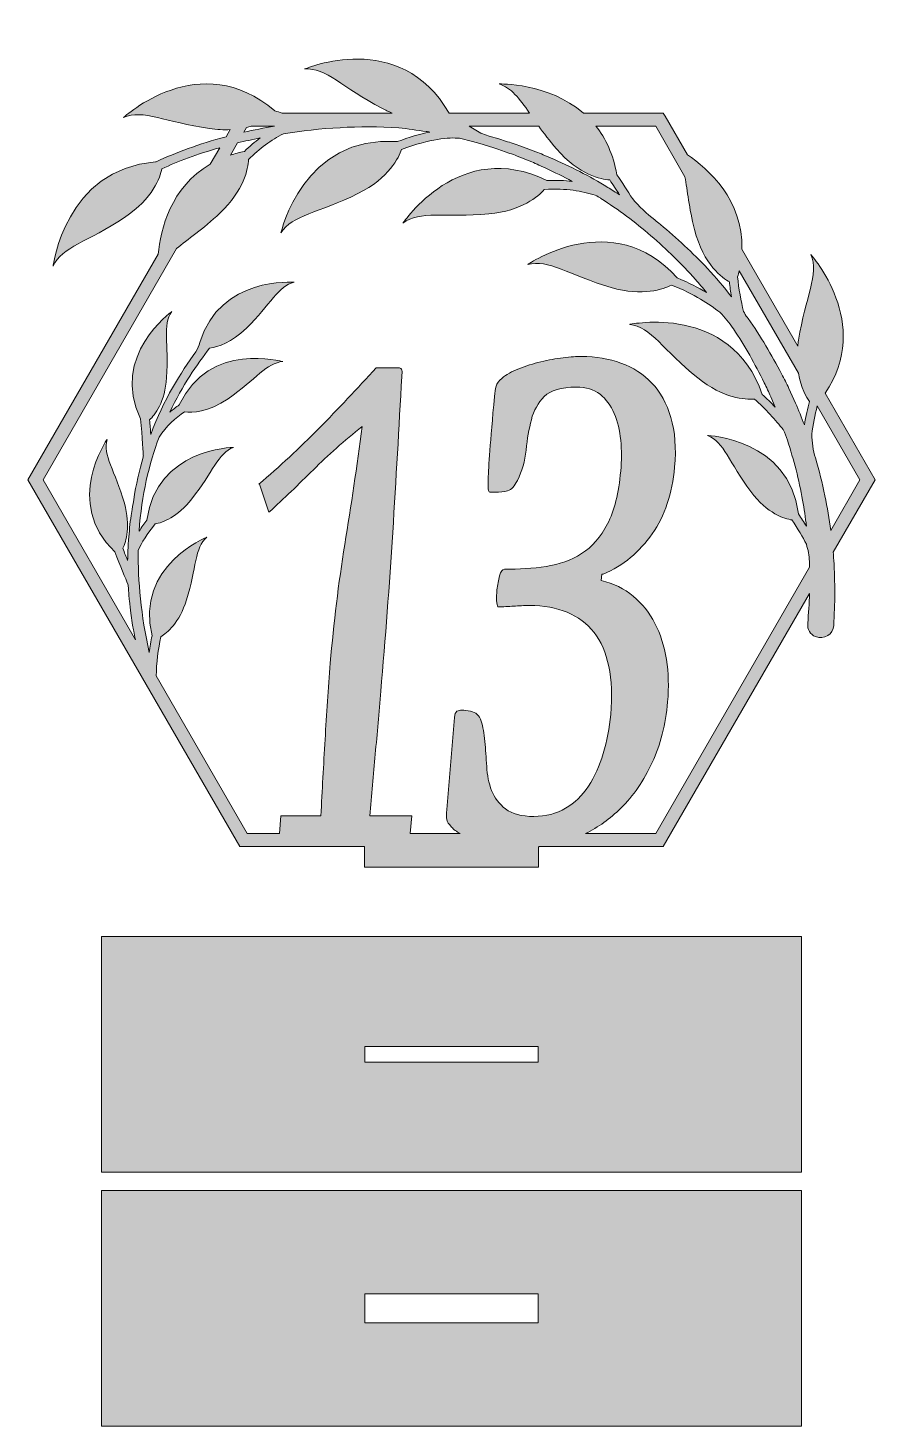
# Model space of a CAD drawing. Header units: inches. Extents: x 2.3 to 7.7, y -9.63 to -0.73.
import ezdxf

# ---------------------------------------------------------------- set-up
doc = ezdxf.new("R2010")
doc.units = ezdxf.units.IN
doc.header["$MEASUREMENT"] = 0
doc.layers.add('_U+2018_U+043B_U+043E_U+0439_1', color=7, linetype='Continuous')

# ---------------------------------------------------------------- blocks, each defined once
blk = doc.blocks.new('block 3')
at = {"layer": '_U+2018_U+043B_U+043E_U+0439_1', "true_color": 0x231f20}
h = blk.add_hatch(color=250, dxfattribs=at)
h.dxf.hatch_style = 2
h.paths.add_polyline_path([(2.7699, -6.5134), (2.7699, -8.0134), (7.2301, -8.0134), (7.2301, -6.5134)])
h.paths.add_polyline_path([(5.5522, -7.3134), (4.4478, -7.3134), (4.4478, -7.2134), (5.5522, -7.2134)])
at = {"layer": '_U+2018_U+043B_U+043E_U+0439_1', "lineweight": 0}
for points in [[(2.7699, -6.5134), (2.7699, -8.0134), (7.2301, -8.0134), (7.2301, -6.5134), (2.7699, -6.5134)], [(5.5522, -7.3134), (4.4478, -7.3134), (4.4478, -7.2134), (5.5522, -7.2134), (5.5522, -7.3134)]]:
    blk.add_lwpolyline(points, dxfattribs=at)
blk = doc.blocks.new('block 4')
at = {"layer": '_U+2018_U+043B_U+043E_U+0439_1', "true_color": 0x231f20}
h = blk.add_hatch(color=250, dxfattribs=at)
h.dxf.hatch_style = 2
h.paths.add_polyline_path([(2.7699, -8.1304), (2.7699, -9.6304), (7.2301, -9.6304), (7.2301, -8.1304)])
h.paths.add_polyline_path([(5.5522, -8.9721), (4.4478, -8.9721), (4.4478, -8.7887), (5.5522, -8.7887)])
at = {"layer": '_U+2018_U+043B_U+043E_U+0439_1', "lineweight": 0}
for points in [[(2.7699, -8.1304), (2.7699, -9.6304), (7.2301, -9.6304), (7.2301, -8.1304), (2.7699, -8.1304)], [(5.5522, -8.9721), (4.4478, -8.9721), (4.4478, -8.7887), (5.5522, -8.7887), (5.5522, -8.9721)]]:
    blk.add_lwpolyline(points, dxfattribs=at)
blk = doc.blocks.new('block 2')
at = {"layer": '_U+2018_U+043B_U+043E_U+0439_1', "true_color": 0x231f20}
h = blk.add_hatch(color=250, dxfattribs=at)
h.dxf.hatch_style = 2
edge = h.paths.add_edge_path()
edge.add_spline(control_points=[(7.4312, -4.0656), (7.4312, -4.0656), (7.6978, -3.6038), (7.6978, -3.6038), (7.6978, -3.6038), (7.3797, -3.0529), (7.3797, -3.0529), (7.6849, -2.6091), (7.2893, -2.1693), (7.2893, -2.1693), (7.3428, -2.2945), (7.2542, -2.4362), (7.2105, -2.7148), (7.2085, -2.7275), (7.2071, -2.7396), (7.2058, -2.7516), (7.2058, -2.7516), (6.85, -2.1353), (6.85, -2.1353), (6.8584, -1.8213), (6.6358, -1.6236), (6.5026, -1.5337), (6.5026, -1.5337), (6.3609, -1.2883), (6.3609, -1.2883), (6.3609, -1.2883), (6.3489, -1.2675), (6.3489, -1.2675), (6.3489, -1.2675), (5.8402, -1.2675), (5.8402, -1.2675), (5.6154, -1.0735), (5.3036, -1.0827), (5.3036, -1.0827), (5.3811, -1.1066), (5.4305, -1.1729), (5.4966, -1.2675), (5.4966, -1.2675), (4.9841, -1.2675), (4.9841, -1.2675), (4.6731, -0.7259), (4.0645, -0.987), (4.0645, -0.987), (4.2003, -0.9766), (4.306, -1.1061), (4.5558, -1.237), (4.5783, -1.2488), (4.6001, -1.2589), (4.6212, -1.2675), (4.6212, -1.2675), (3.9215, -1.2675), (3.9215, -1.2675), (3.9057, -1.2628), (3.89, -1.2583), (3.8744, -1.2541), (3.8744, -1.2541), (3.8746, -1.2541), (3.8746, -1.2541), (3.3988, -0.8436), (2.9111, -1.296), (2.9111, -1.296), (3.0355, -1.2407), (3.1785, -1.3271), (3.4578, -1.3666), (3.5067, -1.3735), (3.5505, -1.375), (3.59, -1.3733), (3.59, -1.3733), (3.5639, -1.4185), (3.5639, -1.4185), (3.3902, -1.4652), (3.2395, -1.5208), (3.1229, -1.5771), (3.1199, -1.5774), (3.1171, -1.578), (3.1141, -1.5782), (2.5381, -1.6258), (2.4621, -2.2437), (2.4621, -2.2437), (2.5181, -2.1196), (2.6825, -2.0891), (2.9172, -1.9328), (3.0995, -1.8114), (3.1445, -1.6771), (3.1555, -1.6231), (3.2562, -1.5754), (3.3813, -1.529), (3.5235, -1.4885), (3.5235, -1.4885), (3.463, -1.5932), (3.463, -1.5932), (3.2106, -1.7396), (3.1469, -2.0096), (3.132, -2.1665), (3.132, -2.1665), (2.3022, -3.6038), (2.3022, -3.6038), (2.3022, -3.6038), (3.6511, -5.9402), (3.6511, -5.9402), (3.6511, -5.9402), (4.4468, -5.9402), (4.4468, -5.9402), (4.4468, -5.9402), (4.4468, -6.0706), (4.4468, -6.0706), (4.4468, -6.0706), (5.5532, -6.0706), (5.5532, -6.0706), (5.5532, -6.0706), (5.5532, -5.9405), (5.5532, -5.9405), (5.5547, -5.9404), (5.5561, -5.9403), (5.5576, -5.9402), (5.5576, -5.9402), (6.3489, -5.9402), (6.3489, -5.9402), (6.3489, -5.9402), (7.2802, -4.3271), (7.2802, -4.3271), (7.2784, -4.3908), (7.2746, -4.4543), (7.2689, -4.5177), (7.2689, -4.5177), (7.2688, -4.5192), (7.2688, -4.5192), (7.2688, -4.5192), (7.2688, -4.5195), (7.2688, -4.5195), (7.2658, -4.5549), (7.2854, -4.5893), (7.3183, -4.6026), (7.3747, -4.6254), (7.4308, -4.5864), (7.4343, -4.5316), (7.4433, -4.3933), (7.4436, -4.2546), (7.4351, -4.1166), (7.4339, -4.0996), (7.4326, -4.0826), (7.4312, -4.0656)], knot_values=[0, 0, 0, 0, 1, 1, 1, 2, 2, 2, 3, 3, 3, 4, 4, 4, 5, 5, 5, 6, 6, 6, 7, 7, 7, 8, 8, 8, 9, 9, 9, 10, 10, 10, 11, 11, 11, 12, 12, 12, 13, 13, 13, 14, 14, 14, 15, 15, 15, 16, 16, 16, 17, 17, 17, 18, 18, 18, 19, 19, 19, 20, 20, 20, 21, 21, 21, 22, 22, 22, 23, 23, 23, 24, 24, 24, 25, 25, 25, 26, 26, 26, 27, 27, 27, 28, 28, 28, 29, 29, 29, 30, 30, 30, 31, 31, 31, 32, 32, 32, 33, 33, 33, 34, 34, 34, 35, 35, 35, 36, 36, 36, 37, 37, 37, 38, 38, 38, 39, 39, 39, 40, 40, 40, 41, 41, 41, 42, 42, 42, 43, 43, 43, 44, 44, 44, 45, 45, 45, 46, 46, 46, 47, 47, 47, 47], degree=3, periodic=1)
edge = h.paths.add_edge_path()
edge.add_spline(control_points=[(6.3008, -1.3508), (6.3008, -1.3508), (6.4873, -1.6739), (6.4873, -1.6739), (6.502, -1.7614), (6.5128, -1.8717), (6.5478, -2.0095), (6.6055, -2.2367), (6.7295, -2.3206), (6.7697, -2.3424), (6.7732, -2.3737), (6.7782, -2.4062), (6.7838, -2.4375), (6.7347, -2.3757), (6.6838, -2.3155), (6.6303, -2.2576), (6.5363, -2.1577), (6.436, -2.0641), (6.3302, -1.9773), (6.3186, -1.9677), (6.3069, -1.9583), (6.2952, -1.9489), (6.2434, -1.9078), (6.1953, -1.8623), (6.1519, -1.8128), (6.1227, -1.7662), (6.0855, -1.7083), (6.0527, -1.661), (6.0305, -1.5303), (5.9821, -1.4291), (5.9201, -1.3508), (5.9201, -1.3508), (6.3008, -1.3508), (6.3008, -1.3508)], knot_values=[0, 0, 0, 0, 1, 1, 1, 2, 2, 2, 3, 3, 3, 4, 4, 4, 5, 5, 5, 6, 6, 6, 7, 7, 7, 8, 8, 8, 9, 9, 9, 10, 10, 10, 11, 11, 11, 11], degree=3, periodic=1)
edge = h.paths.add_edge_path()
edge.add_spline(control_points=[(5.5553, -1.3508), (5.5873, -1.3953), (5.624, -1.4438), (5.6687, -1.4956), (5.8137, -1.6635), (5.9544, -1.69), (6.0078, -1.6937), (6.0281, -1.723), (6.0502, -1.7567), (6.0711, -1.7891), (6.0459, -1.7728), (6.0207, -1.7567), (5.9952, -1.741), (5.8789, -1.6692), (5.7566, -1.6076), (5.6316, -1.5533), (5.6316, -1.5533), (5.5845, -1.5332), (5.5845, -1.5332), (5.5689, -1.5263), (5.5532, -1.5198), (5.5371, -1.5141), (5.5371, -1.5141), (5.4414, -1.4782), (5.4414, -1.4782), (5.4093, -1.4669), (5.3767, -1.4569), (5.3444, -1.4462), (5.3281, -1.4411), (5.3121, -1.4353), (5.2957, -1.4308), (5.2957, -1.4308), (5.2465, -1.4172), (5.2465, -1.4172), (5.2138, -1.4082), (5.1827, -1.3945), (5.154, -1.3765), (5.154, -1.3765), (5.1131, -1.3508), (5.1131, -1.3508), (5.1131, -1.3508), (5.5553, -1.3508), (5.5553, -1.3508)], knot_values=[0, 0, 0, 0, 1, 1, 1, 2, 2, 2, 3, 3, 3, 4, 4, 4, 5, 5, 5, 6, 6, 6, 7, 7, 7, 8, 8, 8, 9, 9, 9, 10, 10, 10, 11, 11, 11, 12, 12, 12, 13, 13, 13, 14, 14, 14, 14], degree=3, periodic=1)
edge = h.paths.add_edge_path()
edge.add_spline(control_points=[(3.6945, -1.359), (3.7051, -1.3565), (3.7153, -1.3538), (3.7249, -1.3508), (3.7249, -1.3508), (3.8727, -1.3508), (3.8727, -1.3508), (3.8051, -1.3625), (3.7395, -1.3758), (3.6763, -1.3904), (3.6763, -1.3904), (3.6945, -1.359), (3.6945, -1.359)], knot_values=[0, 0, 0, 0, 1, 1, 1, 2, 2, 2, 3, 3, 3, 4, 4, 4, 4], degree=3, periodic=1)
edge = h.paths.add_edge_path()
edge.add_spline(control_points=[(3.6371, -1.4584), (3.6839, -1.4469), (3.7323, -1.4361), (3.7818, -1.4261), (3.7472, -1.4518), (3.7135, -1.4806), (3.6808, -1.5123), (3.6497, -1.5187), (3.6203, -1.5265), (3.5925, -1.5356), (3.5925, -1.5356), (3.6371, -1.4584), (3.6371, -1.4584)], knot_values=[0, 0, 0, 0, 1, 1, 1, 2, 2, 2, 3, 3, 3, 4, 4, 4, 4], degree=3, periodic=1)
edge = h.paths.add_edge_path()
edge.add_spline(control_points=[(6.3008, -5.8569), (6.3008, -5.8569), (5.8535, -5.8569), (5.8535, -5.8569), (5.9357, -5.8162), (6.0105, -5.7628), (6.0778, -5.6961), (6.1584, -5.6164), (6.2252, -5.5194), (6.2782, -5.4051), (6.3312, -5.2909), (6.3641, -5.162), (6.3768, -5.0185), (6.3852, -4.9228), (6.3826, -4.8325), (6.3688, -4.7474), (6.355, -4.6624), (6.3307, -4.586), (6.2957, -4.5182), (6.2607, -4.4505), (6.2146, -4.3927), (6.1573, -4.3448), (6.1001, -4.297), (6.0322, -4.2638), (5.9538, -4.2452), (5.9538, -4.2452), (5.957, -4.2053), (5.957, -4.2053), (5.957, -4.2053), (5.9665, -4.2053), (5.9665, -4.2053), (6.0937, -4.1495), (6.1976, -4.0638), (6.2782, -3.9482), (6.3587, -3.8326), (6.4064, -3.6911), (6.4213, -3.5237), (6.4319, -3.4015), (6.4239, -3.2959), (6.3974, -3.2068), (6.3709, -3.1178), (6.3307, -3.0447), (6.2766, -2.9876), (6.2225, -2.9305), (6.1568, -2.8879), (6.0794, -2.86), (6.002, -2.8321), (5.9188, -2.8182), (5.8298, -2.8182), (5.798, -2.8182), (5.7587, -2.8208), (5.7121, -2.8261), (5.6655, -2.8315), (5.6178, -2.8401), (5.569, -2.852), (5.5202, -2.864), (5.4736, -2.8786), (5.4291, -2.8959), (5.3846, -2.9132), (5.3485, -2.9338), (5.321, -2.9577), (5.3019, -2.9736), (5.2897, -2.9903), (5.2844, -3.0075), (5.2791, -3.0248), (5.2753, -3.0467), (5.2733, -3.0733), (5.2605, -3.2195), (5.251, -3.3337), (5.2446, -3.4161), (5.2383, -3.4985), (5.2346, -3.5596), (5.2335, -3.5994), (5.2324, -3.6393), (5.233, -3.6632), (5.2351, -3.6712), (5.2372, -3.6792), (5.2415, -3.6832), (5.2478, -3.6832), (5.2478, -3.6832), (5.2796, -3.6832), (5.2796, -3.6832), (5.3071, -3.6832), (5.3331, -3.6799), (5.3575, -3.6732), (5.3819, -3.6666), (5.4025, -3.6447), (5.4195, -3.6074), (5.4492, -3.549), (5.4677, -3.4845), (5.4752, -3.4141), (5.4826, -3.3437), (5.4937, -3.2792), (5.5086, -3.2208), (5.5234, -3.1623), (5.551, -3.1131), (5.5913, -3.0733), (5.6315, -3.0334), (5.6994, -3.0135), (5.7948, -3.0135), (5.8563, -3.0135), (5.9066, -3.0288), (5.9459, -3.0593), (5.9851, -3.0899), (6.0153, -3.1305), (6.0365, -3.1809), (6.0577, -3.2314), (6.0715, -3.2885), (6.0778, -3.3523), (6.0842, -3.4161), (6.0842, -3.4812), (6.0778, -3.5476), (6.0651, -3.6885), (6.037, -3.8007), (5.9936, -3.8844), (5.9501, -3.9682), (5.895, -4.0313), (5.8282, -4.0738), (5.7614, -4.1163), (5.6861, -4.1435), (5.6024, -4.1555), (5.5186, -4.1675), (5.4301, -4.1735), (5.3369, -4.1735), (5.3241, -4.1735), (5.3141, -4.1874), (5.3067, -4.2153), (5.2992, -4.2432), (5.2934, -4.2731), (5.2892, -4.305), (5.287, -4.3289), (5.2865, -4.3515), (5.2876, -4.3728), (5.2886, -4.394), (5.2912, -4.4073), (5.2955, -4.4126), (5.3294, -4.4126), (5.3628, -4.4113), (5.3957, -4.4086), (5.4285, -4.406), (5.4619, -4.4046), (5.4959, -4.4046), (5.6803, -4.4046), (5.8176, -4.4618), (5.9077, -4.576), (5.9978, -4.6903), (6.0333, -4.8644), (6.0142, -5.0982), (6.0057, -5.1859), (5.9898, -5.269), (5.9665, -5.3474), (5.9432, -5.4258), (5.9119, -5.4948), (5.8727, -5.5546), (5.8335, -5.6144), (5.7847, -5.6616), (5.7264, -5.6961), (5.6681, -5.7307), (5.6008, -5.7479), (5.5245, -5.7479), (5.446, -5.7479), (5.3861, -5.732), (5.3448, -5.7001), (5.3035, -5.6682), (5.2737, -5.629), (5.2558, -5.5825), (5.2377, -5.5361), (5.2271, -5.4849), (5.224, -5.4291), (5.2208, -5.3733), (5.2171, -5.3201), (5.2128, -5.2696), (5.2086, -5.2192), (5.2006, -5.1759), (5.189, -5.1401), (5.1773, -5.1042), (5.1545, -5.0836), (5.1206, -5.0783), (5.0994, -5.073), (5.0814, -5.0703), (5.0665, -5.0703), (5.0538, -5.0703), (5.0432, -5.073), (5.0348, -5.0783), (5.0262, -5.0836), (5.0209, -5.0969), (5.0188, -5.1181), (5.0188, -5.1181), (4.9711, -5.7041), (4.9711, -5.7041), (4.9669, -5.7334), (4.9664, -5.7546), (4.9695, -5.7679), (4.9727, -5.7812), (4.9828, -5.7972), (4.9998, -5.8157), (5.0144, -5.8307), (5.0326, -5.8445), (5.0544, -5.8569), (5.0544, -5.8569), (4.7375, -5.8569), (4.7375, -5.8569), (4.7375, -5.8569), (4.7465, -5.744), (4.7465, -5.744), (4.7465, -5.744), (4.4794, -5.744), (4.4794, -5.744), (4.4899, -5.6138), (4.5016, -5.4829), (4.5143, -5.3513), (4.5271, -5.2198), (4.5387, -5.0863), (4.5493, -4.9507), (4.579, -4.6133), (4.6044, -4.2758), (4.6257, -3.9383), (4.6468, -3.6008), (4.6659, -3.27), (4.6829, -2.9457), (4.685, -2.9298), (4.6855, -2.9165), (4.6845, -2.9058), (4.6834, -2.8953), (4.6744, -2.8899), (4.6574, -2.8899), (4.6574, -2.8899), (4.5207, -2.8899), (4.5207, -2.8899), (4.3998, -3.0228), (4.2779, -3.1517), (4.155, -3.2766), (4.032, -3.4015), (3.9048, -3.5197), (3.7734, -3.6313), (3.7734, -3.6313), (3.7765, -3.6313), (3.7765, -3.6313), (3.7765, -3.6313), (3.837, -3.8107), (3.837, -3.8107), (3.9324, -3.723), (4.0267, -3.6327), (4.12, -3.5396), (4.2133, -3.4467), (4.3172, -3.355), (4.4317, -3.2646), (4.3977, -3.5171), (4.3606, -3.7675), (4.3204, -4.016), (4.2801, -4.2645), (4.2493, -4.5163), (4.2281, -4.7714), (4.2154, -4.9335), (4.2043, -5.0956), (4.1947, -5.2577), (4.1852, -5.4198), (4.1761, -5.5819), (4.1677, -5.744), (4.1677, -5.744), (3.9133, -5.744), (3.9133, -5.744), (3.9133, -5.744), (3.9043, -5.8569), (3.9043, -5.8569), (3.9043, -5.8569), (3.6992, -5.8569), (3.6992, -5.8569), (3.6992, -5.8569), (3.1193, -4.8525), (3.1193, -4.8525), (3.1197, -4.7711), (3.1329, -4.6806), (3.148, -4.6035), (3.1898, -4.578), (3.2669, -4.5137), (3.3119, -4.3691), (3.376, -4.1634), (3.3631, -4.0364), (3.442, -3.9687), (3.442, -3.9687), (2.9853, -4.1514), (3.0923, -4.598), (3.0858, -4.6315), (3.0797, -4.6673), (3.0748, -4.7041), (3.0221, -4.4647), (3.0019, -4.2483), (3.005, -4.053), (3.0234, -4.0058), (3.0655, -3.9442), (3.1117, -3.8851), (3.1604, -3.8756), (3.2541, -3.8423), (3.3465, -3.7249), (3.4798, -3.5557), (3.513, -3.4324), (3.6109, -3.3973), (3.6109, -3.3973), (3.1191, -3.4053), (3.0599, -3.8611), (3.0425, -3.8838), (3.0255, -3.9071), (3.0101, -3.9301), (3.0258, -3.6999), (3.074, -3.5016), (3.1375, -3.3321), (3.1818, -3.2619), (3.2435, -3.2083), (3.3002, -3.1708), (3.3472, -3.177), (3.4495, -3.1758), (3.5774, -3.0871), (3.7543, -2.9643), (3.8222, -2.8561), (3.9261, -2.8512), (3.9261, -2.8512), (3.458, -2.7159), (3.2662, -3.1268), (3.2455, -3.1408), (3.2249, -3.1564), (3.2049, -3.1734), (3.286, -3.003), (3.3792, -2.8681), (3.4596, -2.7643), (3.5127, -2.757), (3.5994, -2.7298), (3.6937, -2.6373), (3.8474, -2.4864), (3.8961, -2.3683), (3.9976, -2.3459), (3.9976, -2.3459), (3.5238, -2.3057), (3.3977, -2.7288), (3.3916, -2.7493), (3.3828, -2.7689), (3.3723, -2.7876), (3.2754, -2.9195), (3.1672, -3.0928), (3.0844, -3.3141), (3.0823, -3.2854), (3.0797, -3.2542), (3.0766, -3.2226), (3.1104, -3.1906), (3.1749, -3.1098), (3.1855, -2.9524), (3.1999, -2.7375), (3.1577, -2.617), (3.2186, -2.5327), (3.2186, -2.5327), (2.8242, -2.8118), (3.02, -3.2154), (3.0319, -3.3299), (3.0363, -3.4466), (3.0364, -3.4481), (3.0364, -3.4481), (3.0376, -3.4481), (3.0376, -3.4481), (3.0372, -3.4516), (3.0367, -3.4551), (3.0363, -3.4586), (3.0114, -3.5435), (2.9907, -3.6344), (2.9756, -3.7318), (2.9756, -3.7318), (2.9713, -3.7544), (2.9713, -3.7544), (2.9713, -3.7544), (2.9676, -3.7735), (2.9676, -3.7735), (2.9676, -3.7735), (2.9649, -3.7927), (2.9649, -3.7927), (2.9649, -3.7927), (2.9595, -3.8313), (2.9595, -3.8313), (2.9512, -3.8825), (2.9476, -3.9343), (2.9429, -3.986), (2.9415, -3.9989), (2.941, -4.0119), (2.9406, -4.0249), (2.9406, -4.0249), (2.9391, -4.0638), (2.9391, -4.0638), (2.9387, -4.0821), (2.9375, -4.1004), (2.9372, -4.1186), (2.9271, -4.0935), (2.9165, -4.0669), (2.9062, -4.0401), (2.9273, -3.9965), (2.9578, -3.9001), (2.9161, -3.7528), (2.8575, -3.5455), (2.7773, -3.4462), (2.8064, -3.3463), (2.8064, -3.3463), (2.5246, -3.7474), (2.8554, -4.0629), (2.8893, -4.1502), (2.925, -4.2359), (2.9387, -4.2685), (2.9404, -4.2781), (2.9417, -4.2877), (2.9423, -4.2975), (2.9423, -4.2975), (2.9447, -4.3364), (2.9447, -4.3364), (2.9455, -4.3494), (2.9473, -4.3623), (2.9486, -4.3752), (2.9515, -4.401), (2.9538, -4.427), (2.9572, -4.4528), (2.9572, -4.4528), (2.969, -4.53), (2.969, -4.53), (2.9708, -4.5429), (2.9732, -4.5557), (2.9759, -4.5684), (2.9759, -4.5684), (2.9835, -4.6067), (2.9835, -4.6067), (2.9846, -4.6123), (2.9859, -4.6178), (2.9871, -4.6234), (2.9871, -4.6234), (2.3984, -3.6038), (2.3984, -3.6038), (2.3984, -3.6038), (3.2487, -2.1311), (3.2487, -2.1311), (3.3194, -2.0731), (3.4152, -2.0084), (3.5248, -1.9049), (3.6797, -1.7586), (3.7044, -1.6221), (3.7073, -1.564), (3.7769, -1.4943), (3.8513, -1.4393), (3.9296, -1.3995), (4.1618, -1.3626), (4.4136, -1.3459), (4.6637, -1.3624), (4.7226, -1.3678), (4.7811, -1.3771), (4.8396, -1.3854), (4.8467, -1.3863), (4.8539, -1.3875), (4.861, -1.3887), (4.7982, -1.4019), (4.7295, -1.4223), (4.6559, -1.4499), (4.0556, -1.4026), (3.9132, -2.0314), (3.9132, -2.0314), (3.9845, -1.9155), (4.1514, -1.9061), (4.4041, -1.7809), (4.6058, -1.681), (4.6655, -1.5489), (4.6813, -1.4997), (4.8668, -1.4308), (4.9832, -1.422), (5.0509, -1.4284), (5.0509, -1.4284), (5.1329, -1.449), (5.1329, -1.449), (5.1329, -1.449), (5.1572, -1.4552), (5.1572, -1.4552), (5.1572, -1.4552), (5.1811, -1.4624), (5.1811, -1.4624), (5.1811, -1.4624), (5.229, -1.477), (5.229, -1.477), (5.229, -1.477), (5.2768, -1.4915), (5.2768, -1.4915), (5.2928, -1.4963), (5.3083, -1.5024), (5.3241, -1.5078), (5.3554, -1.519), (5.387, -1.5296), (5.4182, -1.5414), (5.4182, -1.5414), (5.5107, -1.5789), (5.5107, -1.5789), (5.5263, -1.5849), (5.5415, -1.5917), (5.5565, -1.5988), (5.5565, -1.5988), (5.6019, -1.6196), (5.6019, -1.6196), (5.658, -1.6457), (5.7134, -1.6735), (5.7678, -1.7028), (5.7213, -1.6974), (5.6688, -1.6951), (5.6065, -1.6979), (5.0545, -1.4229), (4.6907, -1.9689), (4.6907, -1.9689), (4.7987, -1.886), (4.958, -1.9368), (5.2387, -1.9101), (5.4493, -1.89), (5.5527, -1.7987), (5.5913, -1.7543), (5.7384, -1.7454), (5.8275, -1.7654), (5.9161, -1.7909), (5.9277, -1.7971), (5.9391, -1.8035), (5.9502, -1.8107), (5.9505, -1.811), (5.9509, -1.8112), (5.9512, -1.8114), (6.0625, -1.8838), (6.1703, -1.9618), (6.2703, -2.0489), (6.3706, -2.1357), (6.4653, -2.2287), (6.5536, -2.3274), (6.5776, -2.3548), (6.6009, -2.3828), (6.624, -2.4111), (6.5736, -2.3806), (6.5131, -2.3489), (6.4382, -2.3179), (6.0251, -1.857), (5.4852, -2.2327), (5.4852, -2.2327), (5.6161, -2.1952), (5.7456, -2.3008), (6.0167, -2.3788), (6.2199, -2.4372), (6.3496, -2.3902), (6.4018, -2.3631), (6.5497, -2.4226), (6.6409, -2.4851), (6.7094, -2.5366), (6.7405, -2.5683), (6.7689, -2.6027), (6.7939, -2.6399), (6.7943, -2.6405), (6.7947, -2.6411), (6.7952, -2.6418), (6.8694, -2.7512), (6.9335, -2.867), (6.9916, -2.9853), (7.0055, -3.0153), (7.0211, -3.0444), (7.0335, -3.0749), (7.0335, -3.0749), (7.0616, -3.1405), (7.0616, -3.1405), (7.0359, -3.113), (7.0083, -3.0855), (6.9798, -3.06), (6.777, -2.4771), (6.135, -2.6138), (6.135, -2.6138), (6.2701, -2.63), (6.3487, -2.7775), (6.5683, -2.9545), (6.7326, -3.0868), (6.8701, -3.094), (6.929, -3.0893), (6.999, -3.1496), (7.0656, -3.2262), (7.1124, -3.2843), (7.123, -3.3056), (7.1321, -3.3276), (7.1393, -3.3505), (7.1394, -3.3509), (7.1395, -3.3512), (7.1396, -3.3516), (7.18, -3.4768), (7.214, -3.6043), (7.2363, -3.7339), (7.2459, -3.7887), (7.254, -3.8438), (7.2606, -3.899), (7.2454, -3.8739), (7.2282, -3.8478), (7.2092, -3.8204), (7.1502, -3.3414), (6.6312, -3.321), (6.6312, -3.321), (6.7353, -3.3611), (6.7678, -3.4941), (6.9064, -3.679), (7.0124, -3.8203), (7.1226, -3.8522), (7.1686, -3.8594), (7.208, -3.9167), (7.2383, -3.9677), (7.2603, -4.0145), (7.2714, -4.0499), (7.2781, -4.0866), (7.2796, -4.1239), (7.2796, -4.1243), (7.2796, -4.1246), (7.2797, -4.125), (7.2801, -4.1367), (7.2801, -4.1485), (7.2804, -4.1602), (7.2804, -4.1602), (6.3008, -5.8569), (6.3008, -5.8569)], knot_values=[0, 0, 0, 0, 1, 1, 1, 2, 2, 2, 3, 3, 3, 4, 4, 4, 5, 5, 5, 6, 6, 6, 7, 7, 7, 8, 8, 8, 9, 9, 9, 10, 10, 10, 11, 11, 11, 12, 12, 12, 13, 13, 13, 14, 14, 14, 15, 15, 15, 16, 16, 16, 17, 17, 17, 18, 18, 18, 19, 19, 19, 20, 20, 20, 21, 21, 21, 22, 22, 22, 23, 23, 23, 24, 24, 24, 25, 25, 25, 26, 26, 26, 27, 27, 27, 28, 28, 28, 29, 29, 29, 30, 30, 30, 31, 31, 31, 32, 32, 32, 33, 33, 33, 34, 34, 34, 35, 35, 35, 36, 36, 36, 37, 37, 37, 38, 38, 38, 39, 39, 39, 40, 40, 40, 41, 41, 41, 42, 42, 42, 43, 43, 43, 44, 44, 44, 45, 45, 45, 46, 46, 46, 47, 47, 47, 48, 48, 48, 49, 49, 49, 50, 50, 50, 51, 51, 51, 52, 52, 52, 53, 53, 53, 54, 54, 54, 55, 55, 55, 56, 56, 56, 57, 57, 57, 58, 58, 58, 59, 59, 59, 60, 60, 60, 61, 61, 61, 62, 62, 62, 63, 63, 63, 64, 64, 64, 65, 65, 65, 66, 66, 66, 67, 67, 67, 68, 68, 68, 69, 69, 69, 70, 70, 70, 71, 71, 71, 72, 72, 72, 73, 73, 73, 74, 74, 74, 75, 75, 75, 76, 76, 76, 77, 77, 77, 78, 78, 78, 79, 79, 79, 80, 80, 80, 81, 81, 81, 82, 82, 82, 83, 83, 83, 84, 84, 84, 85, 85, 85, 86, 86, 86, 87, 87, 87, 88, 88, 88, 89, 89, 89, 90, 90, 90, 91, 91, 91, 92, 92, 92, 93, 93, 93, 94, 94, 94, 95, 95, 95, 96, 96, 96, 97, 97, 97, 98, 98, 98, 99, 99, 99, 100, 100, 100, 101, 101, 101, 102, 102, 102, 103, 103, 103, 104, 104, 104, 105, 105, 105, 106, 106, 106, 107, 107, 107, 108, 108, 108, 109, 109, 109, 110, 110, 110, 111, 111, 111, 112, 112, 112, 113, 113, 113, 114, 114, 114, 115, 115, 115, 116, 116, 116, 117, 117, 117, 118, 118, 118, 119, 119, 119, 120, 120, 120, 121, 121, 121, 122, 122, 122, 123, 123, 123, 124, 124, 124, 125, 125, 125, 126, 126, 126, 127, 127, 127, 128, 128, 128, 129, 129, 129, 130, 130, 130, 131, 131, 131, 132, 132, 132, 133, 133, 133, 134, 134, 134, 135, 135, 135, 136, 136, 136, 137, 137, 137, 138, 138, 138, 139, 139, 139, 140, 140, 140, 141, 141, 141, 142, 142, 142, 143, 143, 143, 144, 144, 144, 145, 145, 145, 146, 146, 146, 147, 147, 147, 148, 148, 148, 149, 149, 149, 150, 150, 150, 151, 151, 151, 152, 152, 152, 153, 153, 153, 154, 154, 154, 155, 155, 155, 156, 156, 156, 157, 157, 157, 158, 158, 158, 159, 159, 159, 160, 160, 160, 161, 161, 161, 162, 162, 162, 163, 163, 163, 164, 164, 164, 165, 165, 165, 166, 166, 166, 167, 167, 167, 168, 168, 168, 169, 169, 169, 170, 170, 170, 171, 171, 171, 172, 172, 172, 173, 173, 173, 174, 174, 174, 175, 175, 175, 176, 176, 176, 177, 177, 177, 178, 178, 178, 179, 179, 179, 180, 180, 180, 181, 181, 181, 182, 182, 182, 183, 183, 183, 184, 184, 184, 185, 185, 185, 186, 186, 186, 187, 187, 187, 188, 188, 188, 189, 189, 189, 190, 190, 190, 191, 191, 191, 192, 192, 192, 193, 193, 193, 194, 194, 194, 195, 195, 195, 196, 196, 196, 197, 197, 197, 198, 198, 198, 199, 199, 199, 200, 200, 200, 201, 201, 201, 202, 202, 202, 203, 203, 203, 204, 204, 204, 204], degree=3, periodic=1)
edge = h.paths.add_edge_path()
edge.add_spline(control_points=[(7.2475, -3.2535), (7.23, -3.2072), (7.2108, -3.1614), (7.1921, -3.1156), (7.1921, -3.1156), (7.149, -3.0218), (7.149, -3.0218), (7.1351, -2.9903), (7.1182, -2.9603), (7.1029, -2.9295), (7.0392, -2.8077), (6.9692, -2.6889), (6.8893, -2.5772), (6.8877, -2.5749), (6.886, -2.5727), (6.8844, -2.5704), (6.8753, -2.5577), (6.8671, -2.5444), (6.8597, -2.5308), (6.8455, -2.4688), (6.8286, -2.384), (6.8225, -2.3111), (6.8262, -2.2979), (6.8296, -2.2847), (6.8325, -2.2718), (6.8325, -2.2718), (7.2092, -2.9242), (7.2092, -2.9242), (7.225, -3.0195), (7.2612, -3.0784), (7.2805, -3.104), (7.2686, -3.1485), (7.2566, -3.201), (7.2475, -3.2535)], knot_values=[0, 0, 0, 0, 1, 1, 1, 2, 2, 2, 3, 3, 3, 4, 4, 4, 5, 5, 5, 6, 6, 6, 7, 7, 7, 8, 8, 8, 9, 9, 9, 10, 10, 10, 11, 11, 11, 11], degree=3, periodic=1)
edge = h.paths.add_edge_path()
edge.add_spline(control_points=[(7.3788, -3.7062), (7.3626, -3.6247), (7.3421, -3.5442), (7.3183, -3.4647), (7.3036, -3.4154), (7.2959, -3.3645), (7.2944, -3.3135), (7.3024, -3.2547), (7.3157, -3.1897), (7.3301, -3.1336), (7.3301, -3.1336), (7.6016, -3.6038), (7.6016, -3.6038), (7.6016, -3.6038), (7.4158, -3.9256), (7.4158, -3.9256), (7.406, -3.852), (7.3935, -3.7788), (7.3788, -3.7062)], knot_values=[0, 0, 0, 0, 1, 1, 1, 2, 2, 2, 3, 3, 3, 4, 4, 4, 5, 5, 5, 6, 6, 6, 6], degree=3, periodic=1)
at = {"layer": '_U+2018_U+043B_U+043E_U+0439_1', "lineweight": 0}
for points, knots in [([(7.4312, -4.0656), (7.4312, -4.0656), (7.6978, -3.6038), (7.6978, -3.6038), (7.6978, -3.6038), (7.3797, -3.0529), (7.3797, -3.0529), (7.6849, -2.6091), (7.2893, -2.1693), (7.2893, -2.1693), (7.3428, -2.2945), (7.2542, -2.4362), (7.2105, -2.7148), (7.2085, -2.7275), (7.2071, -2.7396), (7.2058, -2.7516), (7.2058, -2.7516), (6.85, -2.1353), (6.85, -2.1353), (6.8584, -1.8213), (6.6358, -1.6236), (6.5026, -1.5337), (6.5026, -1.5337), (6.3609, -1.2883), (6.3609, -1.2883), (6.3609, -1.2883), (6.3489, -1.2675), (6.3489, -1.2675), (6.3489, -1.2675), (5.8402, -1.2675), (5.8402, -1.2675), (5.6154, -1.0735), (5.3036, -1.0827), (5.3036, -1.0827), (5.3811, -1.1066), (5.4305, -1.1729), (5.4966, -1.2675), (5.4966, -1.2675), (4.9841, -1.2675), (4.9841, -1.2675), (4.6731, -0.7259), (4.0645, -0.987), (4.0645, -0.987), (4.2003, -0.9766), (4.306, -1.1061), (4.5558, -1.237), (4.5783, -1.2488), (4.6001, -1.2589), (4.6212, -1.2675), (4.6212, -1.2675), (3.9215, -1.2675), (3.9215, -1.2675), (3.9057, -1.2628), (3.89, -1.2583), (3.8744, -1.2541), (3.8744, -1.2541), (3.8746, -1.2541), (3.8746, -1.2541), (3.3988, -0.8436), (2.9111, -1.296), (2.9111, -1.296), (3.0355, -1.2407), (3.1785, -1.3271), (3.4578, -1.3666), (3.5067, -1.3735), (3.5505, -1.375), (3.59, -1.3733), (3.59, -1.3733), (3.5639, -1.4185), (3.5639, -1.4185), (3.3902, -1.4652), (3.2395, -1.5208), (3.1229, -1.5771), (3.1199, -1.5774), (3.1171, -1.578), (3.1141, -1.5782), (2.5381, -1.6258), (2.4621, -2.2437), (2.4621, -2.2437), (2.5181, -2.1196), (2.6825, -2.0891), (2.9172, -1.9328), (3.0995, -1.8114), (3.1445, -1.6771), (3.1555, -1.6231), (3.2562, -1.5754), (3.3813, -1.529), (3.5235, -1.4885), (3.5235, -1.4885), (3.463, -1.5932), (3.463, -1.5932), (3.2106, -1.7396), (3.1469, -2.0096), (3.132, -2.1665), (3.132, -2.1665), (2.3022, -3.6038), (2.3022, -3.6038), (2.3022, -3.6038), (3.6511, -5.9402), (3.6511, -5.9402), (3.6511, -5.9402), (4.4468, -5.9402), (4.4468, -5.9402), (4.4468, -5.9402), (4.4468, -6.0706), (4.4468, -6.0706), (4.4468, -6.0706), (5.5532, -6.0706), (5.5532, -6.0706), (5.5532, -6.0706), (5.5532, -5.9405), (5.5532, -5.9405), (5.5547, -5.9404), (5.5561, -5.9403), (5.5576, -5.9402), (5.5576, -5.9402), (6.3489, -5.9402), (6.3489, -5.9402), (6.3489, -5.9402), (7.2802, -4.3271), (7.2802, -4.3271), (7.2784, -4.3908), (7.2746, -4.4543), (7.2689, -4.5177), (7.2689, -4.5177), (7.2688, -4.5192), (7.2688, -4.5192), (7.2688, -4.5192), (7.2688, -4.5195), (7.2688, -4.5195), (7.2658, -4.5549), (7.2854, -4.5893), (7.3183, -4.6026), (7.3747, -4.6254), (7.4308, -4.5864), (7.4343, -4.5316), (7.4433, -4.3933), (7.4436, -4.2546), (7.4351, -4.1166), (7.4339, -4.0996), (7.4326, -4.0826), (7.4312, -4.0656)], [0, 0, 0, 0, 1, 1, 1, 2, 2, 2, 3, 3, 3, 4, 4, 4, 5, 5, 5, 6, 6, 6, 7, 7, 7, 8, 8, 8, 9, 9, 9, 10, 10, 10, 11, 11, 11, 12, 12, 12, 13, 13, 13, 14, 14, 14, 15, 15, 15, 16, 16, 16, 17, 17, 17, 18, 18, 18, 19, 19, 19, 20, 20, 20, 21, 21, 21, 22, 22, 22, 23, 23, 23, 24, 24, 24, 25, 25, 25, 26, 26, 26, 27, 27, 27, 28, 28, 28, 29, 29, 29, 30, 30, 30, 31, 31, 31, 32, 32, 32, 33, 33, 33, 34, 34, 34, 35, 35, 35, 36, 36, 36, 37, 37, 37, 38, 38, 38, 39, 39, 39, 40, 40, 40, 41, 41, 41, 42, 42, 42, 43, 43, 43, 44, 44, 44, 45, 45, 45, 46, 46, 46, 47, 47, 47, 47]), ([(6.3008, -5.8569), (6.3008, -5.8569), (5.8535, -5.8569), (5.8535, -5.8569), (5.9357, -5.8162), (6.0105, -5.7628), (6.0778, -5.6961), (6.1584, -5.6164), (6.2252, -5.5194), (6.2782, -5.4051), (6.3312, -5.2909), (6.3641, -5.162), (6.3768, -5.0185), (6.3852, -4.9228), (6.3826, -4.8325), (6.3688, -4.7474), (6.355, -4.6624), (6.3307, -4.586), (6.2957, -4.5182), (6.2607, -4.4505), (6.2146, -4.3927), (6.1573, -4.3448), (6.1001, -4.297), (6.0322, -4.2638), (5.9538, -4.2452), (5.9538, -4.2452), (5.957, -4.2053), (5.957, -4.2053), (5.957, -4.2053), (5.9665, -4.2053), (5.9665, -4.2053), (6.0937, -4.1495), (6.1976, -4.0638), (6.2782, -3.9482), (6.3587, -3.8326), (6.4064, -3.6911), (6.4213, -3.5237), (6.4319, -3.4015), (6.4239, -3.2959), (6.3974, -3.2068), (6.3709, -3.1178), (6.3307, -3.0447), (6.2766, -2.9876), (6.2225, -2.9305), (6.1568, -2.8879), (6.0794, -2.86), (6.002, -2.8321), (5.9188, -2.8182), (5.8298, -2.8182), (5.798, -2.8182), (5.7587, -2.8208), (5.7121, -2.8261), (5.6655, -2.8315), (5.6178, -2.8401), (5.569, -2.852), (5.5202, -2.864), (5.4736, -2.8786), (5.4291, -2.8959), (5.3846, -2.9132), (5.3485, -2.9338), (5.321, -2.9577), (5.3019, -2.9736), (5.2897, -2.9903), (5.2844, -3.0075), (5.2791, -3.0248), (5.2753, -3.0467), (5.2733, -3.0733), (5.2605, -3.2195), (5.251, -3.3337), (5.2446, -3.4161), (5.2383, -3.4985), (5.2346, -3.5596), (5.2335, -3.5994), (5.2324, -3.6393), (5.233, -3.6632), (5.2351, -3.6712), (5.2372, -3.6792), (5.2415, -3.6832), (5.2478, -3.6832), (5.2478, -3.6832), (5.2796, -3.6832), (5.2796, -3.6832), (5.3071, -3.6832), (5.3331, -3.6799), (5.3575, -3.6732), (5.3819, -3.6666), (5.4025, -3.6447), (5.4195, -3.6074), (5.4492, -3.549), (5.4677, -3.4845), (5.4752, -3.4141), (5.4826, -3.3437), (5.4937, -3.2792), (5.5086, -3.2208), (5.5234, -3.1623), (5.551, -3.1131), (5.5913, -3.0733), (5.6315, -3.0334), (5.6994, -3.0135), (5.7948, -3.0135), (5.8563, -3.0135), (5.9066, -3.0288), (5.9459, -3.0593), (5.9851, -3.0899), (6.0153, -3.1305), (6.0365, -3.1809), (6.0577, -3.2314), (6.0715, -3.2885), (6.0778, -3.3523), (6.0842, -3.4161), (6.0842, -3.4812), (6.0778, -3.5476), (6.0651, -3.6885), (6.037, -3.8007), (5.9936, -3.8844), (5.9501, -3.9682), (5.895, -4.0313), (5.8282, -4.0738), (5.7614, -4.1163), (5.6861, -4.1435), (5.6024, -4.1555), (5.5186, -4.1675), (5.4301, -4.1735), (5.3369, -4.1735), (5.3241, -4.1735), (5.3141, -4.1874), (5.3067, -4.2153), (5.2992, -4.2432), (5.2934, -4.2731), (5.2892, -4.305), (5.287, -4.3289), (5.2865, -4.3515), (5.2876, -4.3728), (5.2886, -4.394), (5.2912, -4.4073), (5.2955, -4.4126), (5.3294, -4.4126), (5.3628, -4.4113), (5.3957, -4.4086), (5.4285, -4.406), (5.4619, -4.4046), (5.4959, -4.4046), (5.6803, -4.4046), (5.8176, -4.4618), (5.9077, -4.576), (5.9978, -4.6903), (6.0333, -4.8644), (6.0142, -5.0982), (6.0057, -5.1859), (5.9898, -5.269), (5.9665, -5.3474), (5.9432, -5.4258), (5.9119, -5.4948), (5.8727, -5.5546), (5.8335, -5.6144), (5.7847, -5.6616), (5.7264, -5.6961), (5.6681, -5.7307), (5.6008, -5.7479), (5.5245, -5.7479), (5.446, -5.7479), (5.3861, -5.732), (5.3448, -5.7001), (5.3035, -5.6682), (5.2737, -5.629), (5.2558, -5.5825), (5.2377, -5.5361), (5.2271, -5.4849), (5.224, -5.4291), (5.2208, -5.3733), (5.2171, -5.3201), (5.2128, -5.2696), (5.2086, -5.2192), (5.2006, -5.1759), (5.189, -5.1401), (5.1773, -5.1042), (5.1545, -5.0836), (5.1206, -5.0783), (5.0994, -5.073), (5.0814, -5.0703), (5.0665, -5.0703), (5.0538, -5.0703), (5.0432, -5.073), (5.0348, -5.0783), (5.0262, -5.0836), (5.0209, -5.0969), (5.0188, -5.1181), (5.0188, -5.1181), (4.9711, -5.7041), (4.9711, -5.7041), (4.9669, -5.7334), (4.9664, -5.7546), (4.9695, -5.7679), (4.9727, -5.7812), (4.9828, -5.7972), (4.9998, -5.8157), (5.0144, -5.8307), (5.0326, -5.8445), (5.0544, -5.8569), (5.0544, -5.8569), (4.7375, -5.8569), (4.7375, -5.8569), (4.7375, -5.8569), (4.7465, -5.744), (4.7465, -5.744), (4.7465, -5.744), (4.4794, -5.744), (4.4794, -5.744), (4.4899, -5.6138), (4.5016, -5.4829), (4.5143, -5.3513), (4.5271, -5.2198), (4.5387, -5.0863), (4.5493, -4.9507), (4.579, -4.6133), (4.6044, -4.2758), (4.6257, -3.9383), (4.6468, -3.6008), (4.6659, -3.27), (4.6829, -2.9457), (4.685, -2.9298), (4.6855, -2.9165), (4.6845, -2.9058), (4.6834, -2.8953), (4.6744, -2.8899), (4.6574, -2.8899), (4.6574, -2.8899), (4.5207, -2.8899), (4.5207, -2.8899), (4.3998, -3.0228), (4.2779, -3.1517), (4.155, -3.2766), (4.032, -3.4015), (3.9048, -3.5197), (3.7734, -3.6313), (3.7734, -3.6313), (3.7765, -3.6313), (3.7765, -3.6313), (3.7765, -3.6313), (3.837, -3.8107), (3.837, -3.8107), (3.9324, -3.723), (4.0267, -3.6327), (4.12, -3.5396), (4.2133, -3.4467), (4.3172, -3.355), (4.4317, -3.2646), (4.3977, -3.5171), (4.3606, -3.7675), (4.3204, -4.016), (4.2801, -4.2645), (4.2493, -4.5163), (4.2281, -4.7714), (4.2154, -4.9335), (4.2043, -5.0956), (4.1947, -5.2577), (4.1852, -5.4198), (4.1761, -5.5819), (4.1677, -5.744), (4.1677, -5.744), (3.9133, -5.744), (3.9133, -5.744), (3.9133, -5.744), (3.9043, -5.8569), (3.9043, -5.8569), (3.9043, -5.8569), (3.6992, -5.8569), (3.6992, -5.8569), (3.6992, -5.8569), (3.1193, -4.8525), (3.1193, -4.8525), (3.1197, -4.7711), (3.1329, -4.6806), (3.148, -4.6035), (3.1898, -4.578), (3.2669, -4.5137), (3.3119, -4.3691), (3.376, -4.1634), (3.3631, -4.0364), (3.442, -3.9687), (3.442, -3.9687), (2.9853, -4.1514), (3.0923, -4.598), (3.0858, -4.6315), (3.0797, -4.6673), (3.0748, -4.7041), (3.0221, -4.4647), (3.0019, -4.2483), (3.005, -4.053), (3.0234, -4.0058), (3.0655, -3.9442), (3.1117, -3.8851), (3.1604, -3.8756), (3.2541, -3.8423), (3.3465, -3.7249), (3.4798, -3.5557), (3.513, -3.4324), (3.6109, -3.3973), (3.6109, -3.3973), (3.1191, -3.4053), (3.0599, -3.8611), (3.0425, -3.8838), (3.0255, -3.9071), (3.0101, -3.9301), (3.0258, -3.6999), (3.074, -3.5016), (3.1375, -3.3321), (3.1818, -3.2619), (3.2435, -3.2083), (3.3002, -3.1708), (3.3472, -3.177), (3.4495, -3.1758), (3.5774, -3.0871), (3.7543, -2.9643), (3.8222, -2.8561), (3.9261, -2.8512), (3.9261, -2.8512), (3.458, -2.7159), (3.2662, -3.1268), (3.2455, -3.1408), (3.2249, -3.1564), (3.2049, -3.1734), (3.286, -3.003), (3.3792, -2.8681), (3.4596, -2.7643), (3.5127, -2.757), (3.5994, -2.7298), (3.6937, -2.6373), (3.8474, -2.4864), (3.8961, -2.3683), (3.9976, -2.3459), (3.9976, -2.3459), (3.5238, -2.3057), (3.3977, -2.7288), (3.3916, -2.7493), (3.3828, -2.7689), (3.3723, -2.7876), (3.2754, -2.9195), (3.1672, -3.0928), (3.0844, -3.3141), (3.0823, -3.2854), (3.0797, -3.2542), (3.0766, -3.2226), (3.1104, -3.1906), (3.1749, -3.1098), (3.1855, -2.9524), (3.1999, -2.7375), (3.1577, -2.617), (3.2186, -2.5327), (3.2186, -2.5327), (2.8242, -2.8118), (3.02, -3.2154), (3.0319, -3.3299), (3.0363, -3.4466), (3.0364, -3.4481), (3.0364, -3.4481), (3.0376, -3.4481), (3.0376, -3.4481), (3.0372, -3.4516), (3.0367, -3.4551), (3.0363, -3.4586), (3.0114, -3.5435), (2.9907, -3.6344), (2.9756, -3.7318), (2.9756, -3.7318), (2.9713, -3.7544), (2.9713, -3.7544), (2.9713, -3.7544), (2.9676, -3.7735), (2.9676, -3.7735), (2.9676, -3.7735), (2.9649, -3.7927), (2.9649, -3.7927), (2.9649, -3.7927), (2.9595, -3.8313), (2.9595, -3.8313), (2.9512, -3.8825), (2.9476, -3.9343), (2.9429, -3.986), (2.9415, -3.9989), (2.941, -4.0119), (2.9406, -4.0249), (2.9406, -4.0249), (2.9391, -4.0638), (2.9391, -4.0638), (2.9387, -4.0821), (2.9375, -4.1004), (2.9372, -4.1186), (2.9271, -4.0935), (2.9165, -4.0669), (2.9062, -4.0401), (2.9273, -3.9965), (2.9578, -3.9001), (2.9161, -3.7528), (2.8575, -3.5455), (2.7773, -3.4462), (2.8064, -3.3463), (2.8064, -3.3463), (2.5246, -3.7474), (2.8554, -4.0629), (2.8893, -4.1502), (2.925, -4.2359), (2.9387, -4.2685), (2.9404, -4.2781), (2.9417, -4.2877), (2.9423, -4.2975), (2.9423, -4.2975), (2.9447, -4.3364), (2.9447, -4.3364), (2.9455, -4.3494), (2.9473, -4.3623), (2.9486, -4.3752), (2.9515, -4.401), (2.9538, -4.427), (2.9572, -4.4528), (2.9572, -4.4528), (2.969, -4.53), (2.969, -4.53), (2.9708, -4.5429), (2.9732, -4.5557), (2.9759, -4.5684), (2.9759, -4.5684), (2.9835, -4.6067), (2.9835, -4.6067), (2.9846, -4.6123), (2.9859, -4.6178), (2.9871, -4.6234), (2.9871, -4.6234), (2.3984, -3.6038), (2.3984, -3.6038), (2.3984, -3.6038), (3.2487, -2.1311), (3.2487, -2.1311), (3.3194, -2.0731), (3.4152, -2.0084), (3.5248, -1.9049), (3.6797, -1.7586), (3.7044, -1.6221), (3.7073, -1.564), (3.7769, -1.4943), (3.8513, -1.4393), (3.9296, -1.3995), (4.1618, -1.3626), (4.4136, -1.3459), (4.6637, -1.3624), (4.7226, -1.3678), (4.7811, -1.3771), (4.8396, -1.3854), (4.8467, -1.3863), (4.8539, -1.3875), (4.861, -1.3887), (4.7982, -1.4019), (4.7295, -1.4223), (4.6559, -1.4499), (4.0556, -1.4026), (3.9132, -2.0314), (3.9132, -2.0314), (3.9845, -1.9155), (4.1514, -1.9061), (4.4041, -1.7809), (4.6058, -1.681), (4.6655, -1.5489), (4.6813, -1.4997), (4.8668, -1.4308), (4.9832, -1.422), (5.0509, -1.4284), (5.0509, -1.4284), (5.1329, -1.449), (5.1329, -1.449), (5.1329, -1.449), (5.1572, -1.4552), (5.1572, -1.4552), (5.1572, -1.4552), (5.1811, -1.4624), (5.1811, -1.4624), (5.1811, -1.4624), (5.229, -1.477), (5.229, -1.477), (5.229, -1.477), (5.2768, -1.4915), (5.2768, -1.4915), (5.2928, -1.4963), (5.3083, -1.5024), (5.3241, -1.5078), (5.3554, -1.519), (5.387, -1.5296), (5.4182, -1.5414), (5.4182, -1.5414), (5.5107, -1.5789), (5.5107, -1.5789), (5.5263, -1.5849), (5.5415, -1.5917), (5.5565, -1.5988), (5.5565, -1.5988), (5.6019, -1.6196), (5.6019, -1.6196), (5.658, -1.6457), (5.7134, -1.6735), (5.7678, -1.7028), (5.7213, -1.6974), (5.6688, -1.6951), (5.6065, -1.6979), (5.0545, -1.4229), (4.6907, -1.9689), (4.6907, -1.9689), (4.7987, -1.886), (4.958, -1.9368), (5.2387, -1.9101), (5.4493, -1.89), (5.5527, -1.7987), (5.5913, -1.7543), (5.7384, -1.7454), (5.8275, -1.7654), (5.9161, -1.7909), (5.9277, -1.7971), (5.9391, -1.8035), (5.9502, -1.8107), (5.9505, -1.811), (5.9509, -1.8112), (5.9512, -1.8114), (6.0625, -1.8838), (6.1703, -1.9618), (6.2703, -2.0489), (6.3706, -2.1357), (6.4653, -2.2287), (6.5536, -2.3274), (6.5776, -2.3548), (6.6009, -2.3828), (6.624, -2.4111), (6.5736, -2.3806), (6.5131, -2.3489), (6.4382, -2.3179), (6.0251, -1.857), (5.4852, -2.2327), (5.4852, -2.2327), (5.6161, -2.1952), (5.7456, -2.3008), (6.0167, -2.3788), (6.2199, -2.4372), (6.3496, -2.3902), (6.4018, -2.3631), (6.5497, -2.4226), (6.6409, -2.4851), (6.7094, -2.5366), (6.7405, -2.5683), (6.7689, -2.6027), (6.7939, -2.6399), (6.7943, -2.6405), (6.7947, -2.6411), (6.7952, -2.6418), (6.8694, -2.7512), (6.9335, -2.867), (6.9916, -2.9853), (7.0055, -3.0153), (7.0211, -3.0444), (7.0335, -3.0749), (7.0335, -3.0749), (7.0616, -3.1405), (7.0616, -3.1405), (7.0359, -3.113), (7.0083, -3.0855), (6.9798, -3.06), (6.777, -2.4771), (6.135, -2.6138), (6.135, -2.6138), (6.2701, -2.63), (6.3487, -2.7775), (6.5683, -2.9545), (6.7326, -3.0868), (6.8701, -3.094), (6.929, -3.0893), (6.999, -3.1496), (7.0656, -3.2262), (7.1124, -3.2843), (7.123, -3.3056), (7.1321, -3.3276), (7.1393, -3.3505), (7.1394, -3.3509), (7.1395, -3.3512), (7.1396, -3.3516), (7.18, -3.4768), (7.214, -3.6043), (7.2363, -3.7339), (7.2459, -3.7887), (7.254, -3.8438), (7.2606, -3.899), (7.2454, -3.8739), (7.2282, -3.8478), (7.2092, -3.8204), (7.1502, -3.3414), (6.6312, -3.321), (6.6312, -3.321), (6.7353, -3.3611), (6.7678, -3.4941), (6.9064, -3.679), (7.0124, -3.8203), (7.1226, -3.8522), (7.1686, -3.8594), (7.208, -3.9167), (7.2383, -3.9677), (7.2603, -4.0145), (7.2714, -4.0499), (7.2781, -4.0866), (7.2796, -4.1239), (7.2796, -4.1243), (7.2796, -4.1246), (7.2797, -4.125), (7.2801, -4.1367), (7.2801, -4.1485), (7.2804, -4.1602), (7.2804, -4.1602), (6.3008, -5.8569), (6.3008, -5.8569)], [0, 0, 0, 0, 1, 1, 1, 2, 2, 2, 3, 3, 3, 4, 4, 4, 5, 5, 5, 6, 6, 6, 7, 7, 7, 8, 8, 8, 9, 9, 9, 10, 10, 10, 11, 11, 11, 12, 12, 12, 13, 13, 13, 14, 14, 14, 15, 15, 15, 16, 16, 16, 17, 17, 17, 18, 18, 18, 19, 19, 19, 20, 20, 20, 21, 21, 21, 22, 22, 22, 23, 23, 23, 24, 24, 24, 25, 25, 25, 26, 26, 26, 27, 27, 27, 28, 28, 28, 29, 29, 29, 30, 30, 30, 31, 31, 31, 32, 32, 32, 33, 33, 33, 34, 34, 34, 35, 35, 35, 36, 36, 36, 37, 37, 37, 38, 38, 38, 39, 39, 39, 40, 40, 40, 41, 41, 41, 42, 42, 42, 43, 43, 43, 44, 44, 44, 45, 45, 45, 46, 46, 46, 47, 47, 47, 48, 48, 48, 49, 49, 49, 50, 50, 50, 51, 51, 51, 52, 52, 52, 53, 53, 53, 54, 54, 54, 55, 55, 55, 56, 56, 56, 57, 57, 57, 58, 58, 58, 59, 59, 59, 60, 60, 60, 61, 61, 61, 62, 62, 62, 63, 63, 63, 64, 64, 64, 65, 65, 65, 66, 66, 66, 67, 67, 67, 68, 68, 68, 69, 69, 69, 70, 70, 70, 71, 71, 71, 72, 72, 72, 73, 73, 73, 74, 74, 74, 75, 75, 75, 76, 76, 76, 77, 77, 77, 78, 78, 78, 79, 79, 79, 80, 80, 80, 81, 81, 81, 82, 82, 82, 83, 83, 83, 84, 84, 84, 85, 85, 85, 86, 86, 86, 87, 87, 87, 88, 88, 88, 89, 89, 89, 90, 90, 90, 91, 91, 91, 92, 92, 92, 93, 93, 93, 94, 94, 94, 95, 95, 95, 96, 96, 96, 97, 97, 97, 98, 98, 98, 99, 99, 99, 100, 100, 100, 101, 101, 101, 102, 102, 102, 103, 103, 103, 104, 104, 104, 105, 105, 105, 106, 106, 106, 107, 107, 107, 108, 108, 108, 109, 109, 109, 110, 110, 110, 111, 111, 111, 112, 112, 112, 113, 113, 113, 114, 114, 114, 115, 115, 115, 116, 116, 116, 117, 117, 117, 118, 118, 118, 119, 119, 119, 120, 120, 120, 121, 121, 121, 122, 122, 122, 123, 123, 123, 124, 124, 124, 125, 125, 125, 126, 126, 126, 127, 127, 127, 128, 128, 128, 129, 129, 129, 130, 130, 130, 131, 131, 131, 132, 132, 132, 133, 133, 133, 134, 134, 134, 135, 135, 135, 136, 136, 136, 137, 137, 137, 138, 138, 138, 139, 139, 139, 140, 140, 140, 141, 141, 141, 142, 142, 142, 143, 143, 143, 144, 144, 144, 145, 145, 145, 146, 146, 146, 147, 147, 147, 148, 148, 148, 149, 149, 149, 150, 150, 150, 151, 151, 151, 152, 152, 152, 153, 153, 153, 154, 154, 154, 155, 155, 155, 156, 156, 156, 157, 157, 157, 158, 158, 158, 159, 159, 159, 160, 160, 160, 161, 161, 161, 162, 162, 162, 163, 163, 163, 164, 164, 164, 165, 165, 165, 166, 166, 166, 167, 167, 167, 168, 168, 168, 169, 169, 169, 170, 170, 170, 171, 171, 171, 172, 172, 172, 173, 173, 173, 174, 174, 174, 175, 175, 175, 176, 176, 176, 177, 177, 177, 178, 178, 178, 179, 179, 179, 180, 180, 180, 181, 181, 181, 182, 182, 182, 183, 183, 183, 184, 184, 184, 185, 185, 185, 186, 186, 186, 187, 187, 187, 188, 188, 188, 189, 189, 189, 190, 190, 190, 191, 191, 191, 192, 192, 192, 193, 193, 193, 194, 194, 194, 195, 195, 195, 196, 196, 196, 197, 197, 197, 198, 198, 198, 199, 199, 199, 200, 200, 200, 201, 201, 201, 202, 202, 202, 203, 203, 203, 204, 204, 204, 204]), ([(3.6945, -1.359), (3.7051, -1.3565), (3.7153, -1.3538), (3.7249, -1.3508), (3.7249, -1.3508), (3.8727, -1.3508), (3.8727, -1.3508), (3.8051, -1.3625), (3.7395, -1.3758), (3.6763, -1.3904), (3.6763, -1.3904), (3.6945, -1.359), (3.6945, -1.359)], [0, 0, 0, 0, 1, 1, 1, 2, 2, 2, 3, 3, 3, 4, 4, 4, 4]), ([(5.5553, -1.3508), (5.5873, -1.3953), (5.624, -1.4438), (5.6687, -1.4956), (5.8137, -1.6635), (5.9544, -1.69), (6.0078, -1.6937), (6.0281, -1.723), (6.0502, -1.7567), (6.0711, -1.7891), (6.0459, -1.7728), (6.0207, -1.7567), (5.9952, -1.741), (5.8789, -1.6692), (5.7566, -1.6076), (5.6316, -1.5533), (5.6316, -1.5533), (5.5845, -1.5332), (5.5845, -1.5332), (5.5689, -1.5263), (5.5532, -1.5198), (5.5371, -1.5141), (5.5371, -1.5141), (5.4414, -1.4782), (5.4414, -1.4782), (5.4093, -1.4669), (5.3767, -1.4569), (5.3444, -1.4462), (5.3281, -1.4411), (5.3121, -1.4353), (5.2957, -1.4308), (5.2957, -1.4308), (5.2465, -1.4172), (5.2465, -1.4172), (5.2138, -1.4082), (5.1827, -1.3945), (5.154, -1.3765), (5.154, -1.3765), (5.1131, -1.3508), (5.1131, -1.3508), (5.1131, -1.3508), (5.5553, -1.3508), (5.5553, -1.3508)], [0, 0, 0, 0, 1, 1, 1, 2, 2, 2, 3, 3, 3, 4, 4, 4, 5, 5, 5, 6, 6, 6, 7, 7, 7, 8, 8, 8, 9, 9, 9, 10, 10, 10, 11, 11, 11, 12, 12, 12, 13, 13, 13, 14, 14, 14, 14]), ([(6.3008, -1.3508), (6.3008, -1.3508), (6.4873, -1.6739), (6.4873, -1.6739), (6.502, -1.7614), (6.5128, -1.8717), (6.5478, -2.0095), (6.6055, -2.2367), (6.7295, -2.3206), (6.7697, -2.3424), (6.7732, -2.3737), (6.7782, -2.4062), (6.7838, -2.4375), (6.7347, -2.3757), (6.6838, -2.3155), (6.6303, -2.2576), (6.5363, -2.1577), (6.436, -2.0641), (6.3302, -1.9773), (6.3186, -1.9677), (6.3069, -1.9583), (6.2952, -1.9489), (6.2434, -1.9078), (6.1953, -1.8623), (6.1519, -1.8128), (6.1227, -1.7662), (6.0855, -1.7083), (6.0527, -1.661), (6.0305, -1.5303), (5.9821, -1.4291), (5.9201, -1.3508), (5.9201, -1.3508), (6.3008, -1.3508), (6.3008, -1.3508)], [0, 0, 0, 0, 1, 1, 1, 2, 2, 2, 3, 3, 3, 4, 4, 4, 5, 5, 5, 6, 6, 6, 7, 7, 7, 8, 8, 8, 9, 9, 9, 10, 10, 10, 11, 11, 11, 11]), ([(3.6371, -1.4584), (3.6839, -1.4469), (3.7323, -1.4361), (3.7818, -1.4261), (3.7472, -1.4518), (3.7135, -1.4806), (3.6808, -1.5123), (3.6497, -1.5187), (3.6203, -1.5265), (3.5925, -1.5356), (3.5925, -1.5356), (3.6371, -1.4584), (3.6371, -1.4584)], [0, 0, 0, 0, 1, 1, 1, 2, 2, 2, 3, 3, 3, 4, 4, 4, 4]), ([(7.2475, -3.2535), (7.23, -3.2072), (7.2108, -3.1614), (7.1921, -3.1156), (7.1921, -3.1156), (7.149, -3.0218), (7.149, -3.0218), (7.1351, -2.9903), (7.1182, -2.9603), (7.1029, -2.9295), (7.0392, -2.8077), (6.9692, -2.6889), (6.8893, -2.5772), (6.8877, -2.5749), (6.886, -2.5727), (6.8844, -2.5704), (6.8753, -2.5577), (6.8671, -2.5444), (6.8597, -2.5308), (6.8455, -2.4688), (6.8286, -2.384), (6.8225, -2.3111), (6.8262, -2.2979), (6.8296, -2.2847), (6.8325, -2.2718), (6.8325, -2.2718), (7.2092, -2.9242), (7.2092, -2.9242), (7.225, -3.0195), (7.2612, -3.0784), (7.2805, -3.104), (7.2686, -3.1485), (7.2566, -3.201), (7.2475, -3.2535)], [0, 0, 0, 0, 1, 1, 1, 2, 2, 2, 3, 3, 3, 4, 4, 4, 5, 5, 5, 6, 6, 6, 7, 7, 7, 8, 8, 8, 9, 9, 9, 10, 10, 10, 11, 11, 11, 11]), ([(7.3788, -3.7062), (7.3626, -3.6247), (7.3421, -3.5442), (7.3183, -3.4647), (7.3036, -3.4154), (7.2959, -3.3645), (7.2944, -3.3135), (7.3024, -3.2547), (7.3157, -3.1897), (7.3301, -3.1336), (7.3301, -3.1336), (7.6016, -3.6038), (7.6016, -3.6038), (7.6016, -3.6038), (7.4158, -3.9256), (7.4158, -3.9256), (7.406, -3.852), (7.3935, -3.7788), (7.3788, -3.7062)], [0, 0, 0, 0, 1, 1, 1, 2, 2, 2, 3, 3, 3, 4, 4, 4, 5, 5, 5, 6, 6, 6, 6])]:
    blk.add_open_spline(points, degree=3, knots=knots, dxfattribs=at)
at = {"layer": '_U+2018_U+043B_U+043E_U+0439_1'}
for name in ['block 3', 'block 4']:
    blk.add_blockref(name, (0, 0), dxfattribs=at)

msp = doc.modelspace()

# ---------------------------------------------------------------- block references
at = {"layer": '_U+2018_U+043B_U+043E_U+0439_1'}
msp.add_blockref('block 2', (0, 0), dxfattribs=at)

doc.saveas('drawing.dxf')
